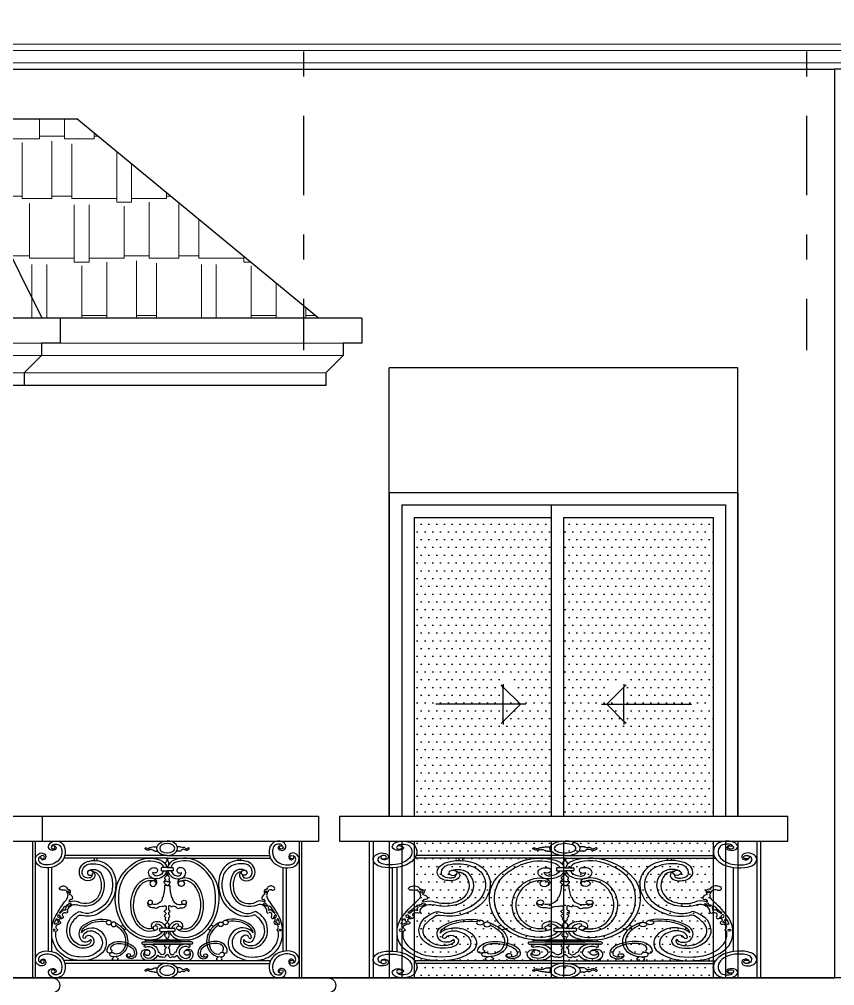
# Model space of a CAD drawing. Extents: x 185 to 567, y -69 to 170.
# Drawn here: x 501.849 to 505.123, y -15.117 to -11.236 of the extents above; entities that cross this region are included whole.
import ezdxf

# ---------------------------------------------------------------- set-up
doc = ezdxf.new("R2010")
doc.units = 0
doc.header["$LTSCALE"] = 0.25
doc.header["$MEASUREMENT"] = 0
doc.linetypes.add('B4-PLANS$0$DASHDOT', pattern=[25.4, 12.7, -6.35, 0, -6.35])
doc.layers.get('0').update_dxf_attribs({"linetype": 'CONTINUOUS'})
for name, color, linetype in [('A-AX', 1, 'B4-PLANS$0$DASHDOT'), ('A-ELV 4', 41, 'CONTINUOUS'), ('A-ELV 5', 51, 'CONTINUOUS'), ('A-ELV 6', 71, 'CONTINUOUS'), ('A-FerFroge', 156, 'CONTINUOUS'), ('A-groves', 8, 'CONTINUOUS'), ('A-WIN', 3, 'CONTINUOUS'), ('A-WIN HAT', 125, 'CONTINUOUS')]:
    doc.layers.add(name, color=color, linetype=linetype)
doc.layers.add('A-COLH', color=1, linetype='CONTINUOUS', lineweight=9)
doc.layers.add('A-KORNISH', color=8, linetype='CONTINUOUS', lineweight=9)

# ---------------------------------------------------------------- blocks, each defined once
blk = doc.blocks.new('htft')
blk.add_lwpolyline([(0, 0), (-0.04, 0, 1), (-0.04, -0.06), (-0.04, -0.07, -0.414214), (-0.01, -0.1), (0, -0.1)], format="xyb")
blk = doc.blocks.new('A$C5D9A0A75')
at = {"color": 8}
for p, q in [((-0.2424, -0.5809), (-0.251, -0.5723)), ((-0.2424, -0.5687), (-0.2424, -0.5809)), ((0.2424, -0.5687), (0.2424, -0.5809)), ((0.2424, -0.5809), (0.251, -0.5723)), ((-0.1517, -0.65), (-0.1733, -0.65)), ((0.1517, -0.65), (0.1733, -0.65)), ((-0.251, -0.7277), (-0.2424, -0.7191)), ((-0.2424, -0.7191), (-0.2424, -0.7313)), ((0.2424, -0.7191), (0.2424, -0.7313)), ((0.251, -0.7277), (0.2424, -0.7191))]:
    blk.add_line(p, q, dxfattribs=at)
for p, q in [((-0.1733, -0.65), (-0.5132, -0.65)), ((0.1733, -0.65), (0.5132, -0.65))]:
    blk.add_line(p, q)
at = {"elevation": 0}
for points in [[(-0.2424, -0.5809), (-0.1733, -0.65), (-0.2424, -0.7191), (-0.2424, -0.5809)], [(0.2424, -0.5809), (0.1733, -0.65), (0.2424, -0.7191), (0.2424, -0.5809)]]:
    blk.add_lwpolyline(points, dxfattribs=at)
blk = doc.blocks.new('winnnn')
at = {"layer": 'A-WIN HAT'}
h = blk.add_hatch(dxfattribs=at)
h.set_pattern_fill('DOTS', color=256, scale=0.5, style=0)
h.set_pattern_definition([(0, (-0.6, -1.95), (0.015625, 0.03125), [0, -0.03125])])
h.paths.add_polyline_path([(0.6, -0.1), (0, -0.1), (0, -1.3), (0.6, -1.3)])
h.paths.add_polyline_path([(0.2424, -0.7298), (0.2424, -0.8679), (0.1733, -0.7989)], flags=16)
h.paths.add_polyline_path([(-0.05, -0.1), (-0.6, -0.1), (-0.6, -1.3), (-0.05, -1.3)])
h.paths.add_polyline_path([(-0.2424, -0.7298), (-0.1733, -0.7989), (-0.2424, -0.8679)], flags=16)
h.paths.add_polyline_path([(0.6, -1.4), (0, -1.4), (0, -1.95), (0.6, -1.95)])
h.paths.add_polyline_path([(-0.05, -1.4), (-0.6, -1.4), (-0.6, -1.95), (-0.05, -1.95)])
for p, q in [((-0.7, 0), (0.7, 0)), ((-0.7, 0), (-0.7, -1.3)), ((0.7, 0), (0.7, -1.3)), ((-0.65, -0.05), (0.65, -0.05)), ((-0.65, -0.05), (-0.65, -1.3)), ((-0.05, -0.05), (-0.05, -1.3, 0)), ((0.65, -0.05), (0.65, -1.3)), ((-0.6, -0.1), (-0.05, -0.1)), ((-0.6, -0.1), (-0.6, -1.3)), ((0, -0.1), (0.6, -0.1)), ((0, -0.1), (0, -1.3, 0)), ((0.6, -0.1), (0.6, -1.3)), ((-0.7, -1.4), (-0.7, -1.95)), ((-0.65, -1.4), (-0.65, -1.95)), ((-0.6, -1.4), (-0.6, -1.95)), ((-0.05, -1.4, 0), (-0.05, -1.95, 0)), ((0, -1.4, 0), (0, -1.95, 0)), ((0.6, -1.4), (0.6, -1.95)), ((0.65, -1.4), (0.65, -1.95)), ((0.7, -1.4), (0.7, -1.95))]:
    blk.add_line(p, q)
blk.add_blockref('A$C5D9A0A75', (0, -0.2009, 0))
blk = doc.blocks.new('A$C50FD488D')
for p, q in [((0.209, -0.6483), (0.209, -0.1009)), ((0.2186, -0.0998), (0.2186, -0.6493)), ((1.1814, -0.0998), (1.1814, -0.6493)), ((1.191, -0.6483), (1.191, -0.1009)), ((0.6548, -0.123), (0.6628, -0.123)), ((0.6548, -0.1403), (0.6647, -0.1403)), ((0.7452, -0.1403), (0.7353, -0.1403)), ((0.7452, -0.123), (0.7372, -0.123)), ((0.7, -0.1694), (0.3225, -0.1694)), ((0.7, -0.1578), (0.3264, -0.1578)), ((0.4338, -0.1694), (0.4338, -0.178)), ((0.4426, -0.1694), (0.4426, -0.1784)), ((0.7, -0.1578), (1.0736, -0.1578)), ((0.7, -0.1694), (1.0775, -0.1694)), ((0.9574, -0.1694), (0.9574, -0.1784)), ((0.9662, -0.1694), (0.9662, -0.178)), ((0.2661, -0.2081), (0.2661, -0.5419)), ((0.2779, -0.2064), (0.2779, -0.5436)), ((0.6783, -0.2087), (0.6783, -0.2183)), ((0.7, -0.2072), (0.6798, -0.2072)), ((0.7, -0.2072), (0.7202, -0.2072)), ((0.7217, -0.2087), (0.7217, -0.2183)), ((1.1221, -0.2064), (1.1221, -0.5436)), ((1.1339, -0.2081), (1.1339, -0.5419)), ((0.6798, -0.2197), (0.7, -0.2197)), ((0.7202, -0.2197), (0.7, -0.2197)), ((0.7006, -0.2627), (0.6887, -0.2627)), ((0.6994, -0.2627), (0.7113, -0.2627)), ((0.5161, -0.2804), (0.5121, -0.2804)), ((0.7006, -0.2784), (0.6904, -0.2784)), ((0.695, -0.2742), (0.695, -0.2784)), ((0.6994, -0.2784), (0.7096, -0.2784)), ((0.705, -0.2742), (0.705, -0.2784)), ((0.8839, -0.2804), (0.8879, -0.2804)), ((0.5125, -0.2997), (0.5102, -0.2997)), ((0.8875, -0.2997), (0.8898, -0.2997)), ((0.6839, -0.3272), (0.6818, -0.3272)), ((0.7161, -0.3272), (0.7182, -0.3272)), ((0.6957, -0.3623), (0.6957, -0.3754)), ((0.7043, -0.3623), (0.7043, -0.3754)), ((0.6721, -0.4527), (0.6721, -0.4606)), ((0.7, -0.4498), (0.675, -0.4498)), ((0.7, -0.4498), (0.725, -0.4498)), ((0.7279, -0.4527), (0.7279, -0.4606)), ((0.675, -0.4635), (0.7, -0.4635)), ((0.725, -0.4635), (0.7, -0.4635)), ((0.6071, -0.508), (0.6071, -0.5113)), ((0.6101, -0.5051), (0.7, -0.5051)), ((0.6196, -0.4984), (0.7, -0.4984)), ((0.6196, -0.4984), (0.6196, -0.5051)), ((0.7, -0.4984), (0.6493, -0.4984)), ((0.7, -0.5051), (0.6493, -0.5051)), ((0.7, -0.4984), (0.7507, -0.4984)), ((0.7804, -0.4984), (0.7, -0.4984)), ((0.7, -0.5051), (0.7507, -0.5051)), ((0.7899, -0.5051), (0.7, -0.5051)), ((0.7804, -0.4984), (0.7804, -0.5051)), ((0.7929, -0.508), (0.7929, -0.5113)), ((0.6101, -0.5142), (0.7, -0.5142)), ((0.7, -0.5142), (0.6493, -0.5142)), ((0.6904, -0.5142), (0.6904, -0.5216)), ((0.7, -0.5142), (0.7507, -0.5142)), ((0.7899, -0.5142), (0.7, -0.5142)), ((0.7096, -0.5142), (0.7096, -0.5216)), ((0.6896, -0.5511), (0.6913, -0.5511)), ((0.6913, -0.5365), (0.6913, -0.5511)), ((0.7087, -0.5365), (0.7087, -0.5511)), ((0.7104, -0.5511), (0.7087, -0.5511)), ((0.7, -0.5806), (0.3225, -0.5806)), ((0.7, -0.5806), (1.0775, -0.5806)), ((0.7, -0.5922), (0.3264, -0.5922)), ((0.7, -0.5922), (1.0736, -0.5922)), ((0.6548, -0.6097), (0.6647, -0.6097)), ((0.6548, -0.627), (0.6628, -0.627)), ((0.7452, -0.6097), (0.7353, -0.6097)), ((0.7452, -0.627), (0.7372, -0.627))]:
    blk.add_line(p, q)
at = {"extrusion": (0, 0, -1)}
for centre, major_axis, ratio, start_param, end_param in [((0.2823, -0.1222), (0.0157, 0), 0.986193, 1.044957, 3.500797), ((0.2921, -0.1258), (-0.0261, 0), 0.986193, 0.359204, 1.773868), ((0.2921, -0.1258), (0.014, 0), 0.986193, 3.500797, 4.101526), ((0.2934, -0.1324), (0.0205, 0), 0.986193, 4.240292, 5.936586), ((0.2858, -0.128), (-0.00887, 0), 0.986193, 1.609909, 4.186549), ((0.2934, -0.1324), (-0.0326, 0), 0.986193, 1.693369, 2.794993), ((0.7, -0.1293), (-0.0381, 0), 0.770201, 4.712389, 7.853982), ((0.7, -0.1293), (-0.0273, 0.0003), 0.684091, 4.704331, 7.845923), ((0.2625, -0.1436), (-0.0534, 0), 0.986193, 2.793121, 3.920657), ((0.2625, -0.1436), (-0.0655, 0), 0.986193, 2.793121, 3.920657), ((0.6222, -0.13), (-0.0028, 0), 0.986193, -0.347364, 2.45784), ((0.6295, -0.1254), (-0.0114, 0), 0.986193, 4.153001, 5.767627), ((0.6295, -0.1254), (-0.00588, 0), 0.986193, 3.689898, 5.767627), ((0.6391, -0.1312), (-0.00547, 0), 0.986193, 0.548305, 1.353902), ((0.6406, -0.1429), (0.00954, 0), 0.986193, 4.147409, 5.443922), ((0.64, -0.1359), (0.0103, 0), 0.986193, 4.517077, 4.873859), ((0.6413, -0.1028), (0.0235, 0), 0.986193, 1.128208, 1.558447), ((0.645, -0.138), (-0.00206, 0.00206), 1, 1.523847, 1.779943), ((0.6548, -0.1317), (0.00879, 0), 0.986193, 1.570796, 2.558971), ((0.6548, -0.1317), (0.00879, 0), 0.986193, 4.310092, 4.712389), ((0.2448, -0.173), (0.0261, 0), 0.986193, 2.925853, 4.340517), ((0.2516, -0.1742), (0.0205, 0), 0.986193, 1.904728, 3.601022), ((0.2448, -0.173), (0.014, 0), 0.986193, 3.739788, 4.340517), ((0.241, -0.1635), (0.0157, 0), 0.986193, 4.340517, 6.796357), ((0.2447, -0.165), (0.00696, 0), 0.986193, 3.141593, 9.424778), ((0.247, -0.1668), (0.00887, 0), 0.986193, 0.513172, 3.089812), ((0.6371, -0.2594), (0.092, 0), 0.986193, 4.113809, 5.142554), ((0.6844, -0.1751), (-0.0145, 0), 0.986193, 2.72718, 3.810715), ((0.2516, -0.1742), (0.0326, 0), 0.986193, 1.904728, 3.006352), ((0.2625, -0.1436), (-0.0655, 0), 0.986193, 3.920657, 5.048192), ((0.2625, -0.1436), (-0.0534, 0), 0.986193, 3.920657, 5.048192), ((0.4243, -0.2245), (0.045, 0), 0.986193, 3.136144, 4.437415), ((0.4308, -0.257), (-0.0667, 0), 0.986193, 1.189802, 2.81634), ((0.4353, -0.2481), (-0.0711, 0), 0.986193, 1.239292, 2.685863), ((0.683, -0.3257), (-0.1734, 0), 0.986193, 0.307207, 0.972216), ((0.683, -0.3257), (0.1621, 0), 0.986193, 3.544055, 4.113809), ((0.6371, -0.2594), (0.0807, 0), 0.986193, 4.113809, 5.142554), ((0.6588, -0.2128), (-0.0287, 0), 0.986193, 2.000961, 2.94312), ((0.6588, -0.2128), (-0.04, 0), 0.986193, 2.000961, 2.99964), ((0.7044, -0.1907), (0.0109, 0), 0.986193, 2.526413, 3.810715), ((0.4243, -0.2245), (0.0343, 0), 0.986193, 3.117833, 4.149148), ((0.419, -0.2277), (0.0104, 0), 0.986193, 3.141593, 9.424778), ((0.4306, -0.2453), (0.0316, 0), 0.986193, 4.08399, 5.814843), ((0.4148, -0.2381), (-0.0213, 0), 0.986193, 1.766722, 4.073893), ((0.3935, -0.2713), (0.119, 0), 0.986193, -0.478494, 0.140238), ((0.6513, -0.2258), (-0.0189, 0), 0.986193, 0.23755, 1.917148), ((0.6541, -0.2182), (-0.0107, 0), 0.986193, 1.917148, 5.316293), ((0.6798, -0.2087), (0.00147, 0), 0.986193, 3.141593, 4.712389), ((0.6798, -0.2183), (0.00147, 0), 0.986193, 1.570796, 3.141593), ((0.411, -0.2282), (0.0318, 0), 0.986193, 1.02315, 3.250179), ((0.411, -0.2282), (0.0212, 0), 0.986193, 1.359839, 3.277918), ((0.4148, -0.2381), (0.0107, 0), 0.986193, -0.207114, 1.517375), ((0.4306, -0.2453), (0.021, 0), 0.986193, -1.540418, -0.468342), ((0.3646, -0.2783), (0.0949, 0), 0.986193, -0.468342, 0.502042), ((0.3646, -0.2783), (-0.1056, 0), 0.986193, 2.67325, 3.643635), ((0.3738, -0.2759), (-0.1269, 0), 0.986193, 2.81634, 3.559374), ((0.6575, -0.2273), (0.0253, 0), 0.986193, 1.662425, 3.379143), ((0.6618, -0.2272), (0.0138, 0), 0.986193, 1.325993, 3.162944), ((0.6588, -0.2128), (0.04, 0), 0.986193, 0.177072, 1.662425), ((0.6588, -0.2128), (-0.0287, 0), 0.986193, 3.389621, 4.490786), ((0.6833, -0.2323), (0.0155, 0), 0.986193, -0.501731, 0.918989), ((0.6372, -0.3587), (0, 0.1102), 0.634622, -1.455899, 0.198074), ((0.6441, -0.2665), (-0.0174, 0), 0.986193, 1.67343, 3.999532), ((0.7013, -0.2633), (-0.0127, 0), 0.986193, -1.050198, 0.054521), ((0.6956, -0.2483), (0.00484, 0), 0.986193, 2.222604, 4.060581), ((0.6951, -0.2595), (0.00403, 0), 0.986193, 2.222604, 4.060581), ((0.691, -0.2542), (0.00273, 0), 0.986193, -0.918989, 0.918989), ((0.3143, -0.2907), (-0.0071, 0), 0.986193, 4.239124, 6.908824), ((0.3209, -0.2953), (0.0152, 0), 0.986193, 3.767232, 5.474069), ((0.2998, -0.3171), (0.0457, 0), 0.986193, -0.809116, -0.712984), ((0.3315, -0.2897), (-0.00351, 0), 0.986193, 2.51217, 3.665061), ((0.3821, -0.2825), (0.1293, 0), 0.986193, 0.040903, 1.04538), ((0.6364, -0.3304), (0, 0.168), 0.749863, 2.987054, 5.054443), ((0.5118, -0.2802), (0.1786, 0), 0.986193, -0.010351, 0.269948), ((0.3224, -0.3063), (-0.0107, 0), 0.986193, 1.097531, 2.553849), ((0.3036, -0.3187), (0.0334, 0), 0.986193, -0.587743, 0.619356), ((0.3358, -0.2921), (0.00146, 0), 0.986193, 1.387681, 3.665061), ((0.3376, -0.3017), (-0.00841, 0), 0.986193, 1.387681, 2.785357), ((0.3445, -0.3136), (0.00147, 0), 0.986193, 1.906583, 3.426498), ((0.3456, -0.3139), (-0.00182, 0.00182), 1, 5.778964, 6.141834), ((0.332, -0.3037), (-0.0144, 0), 0.986193, 2.785357, 3.792328), ((0.3386, -0.3303), (0.0165, 0), 0.986193, -1.23501, -0.133651), ((0.6936, -0.5929), (-0.4456, 0), 0.986193, 0.456975, 0.619356), ((0.3437, -0.3407), (0.00156, 0), 0.986193, 2.393715, 4.557851), ((0.3431, -0.3375), (0.00181, 0), 0.986193, -0.253663, 1.416259), ((0.3466, -0.3366), (-0.00175, 0), 0.986193, -0.253663, 2.002078), ((0.36, -0.3641), (0.0243, 0), 0.986193, 4.095125, 5.362212), ((0.3487, -0.3289), (-0.00629, 0), 0.986193, 3.007942, 4.929364), ((0.3985, -0.2966), (0.0669, 0), 0.986193, 0.502042, 2.015089), ((0.4005, -0.2989), (0.0534, 0), 0.986193, 0.481174, 2.075535), ((0.3828, -0.2799), (-0.117, 0), 0.986193, 3.559374, 4.361123), ((0.6382, -0.3467), (0.00867, 0), 0.986193, 3.141593, 9.424778), ((0.6534, -0.327), (0.0285, 0), 0.986193, 0.005829, 1.918893), ((0.3269, -0.3661), (-0.00411, 0), 0.986193, 0.444529, 3.917405), ((0.3359, -0.3583), (0.00328, 0), 0.986193, 1.056125, 3.391753), ((0.3327, -0.3493), (-0.0083, 0), 0.986193, 3.078791, 4.711877), ((0.3629, -0.3816), (-0.0264, 0), 0.986193, -0.122631, 0.984654), ((0.341, -0.3672), (-0.00708, 0), 0.986193, 1.056125, 1.960136), ((0.3461, -0.3481), (0.00514, 0), 0.986193, 1.224743, 3.000432), ((0.3389, -0.3451), (-0.00499, 0), 0.986193, 2.393715, 2.865382), ((0.3451, -0.3434), (-0.00147, 0), 0.986193, 4.095125, 6.006974), ((0.3617, -0.373), (-0.0219, 0), 0.986193, 0.60362, 0.944428), ((0.3483, -0.3542), (-0.00144, 0), 0.986193, 1.218517, 4.325141), ((0.3617, -0.373), (0.0189, 0), 0.986193, 3.923198, 5.156681), ((0.6372, -0.3581), (0, 0.1052), 0.664345, 2.792693, 4.826957), ((0.6481, -0.3501), (-0.0189, 0), 0.986193, 4.424307, 6.467477), ((0.6777, -0.3759), (0.014, 0), 0.986193, 3.787884, 5.054616), ((0.6841, -0.3565), (-0.0067, 0), 0.986193, 3.987504, 4.964118), ((0.6917, -0.365), (-0.00484, 0), 0.986193, 0.845912, 2.529622), ((0.3085, -0.3882), (-0.00191, 0), 0.986193, 3.7565, 6.59316), ((0.2462, -0.3282), (0.0854, 0), 0.986193, 0.444529, 0.783696), ((0.3271, -0.4011), (0.0209, 0), 0.986193, 3.756501, 4.081862), ((0.3066, -0.3735), (0.0138, 0), 0.986193, 0.400155, 0.940269), ((0.3256, -0.3946), (0.00706, 0), 0.986193, 3.578144, 5.326019), ((0.3231, -0.3804), (-0.00404, 0), 0.986193, 0.400155, 2.512824), ((0.3279, -0.3769), (0.00194, 0), 0.986193, -0.597423, 2.512824), ((0.3343, -0.3726), (-0.00575, 0), 0.986193, -0.597423, 0.701205), ((0.3323, -0.3853), (0.00445, 0), 0.986193, -0.122631, 2.184426), ((0.4137, -0.4531), (-0.0791, 0), 0.986193, 0.094175, 1.069333), ((0.3793, -0.3901), (0.00656, 0), 0.986193, 4.127294, 5.247131), ((0.4068, -0.3443), (0.0474, 0), 0.986193, 1.219531, 2.105538), ((0.6599, -0.3629), (-0.00819, 0), 0.986193, 3.762001, 5.60071), ((0.6934, -0.3825), (0.00433, 0), 0.986193, 1.875147, 4.408038), ((0.6904, -0.3729), (-0.00589, 0), 0.986193, 3.583441, 4.408038), ((0.6906, -0.3915), (0.00524, 0), 0.986193, -1.266445, 1.266445), ((0.4242, -0.4623), (0.1454, 0), 0.986193, 3.070847, 3.598568), ((0.3086, -0.4016), (-0.00766, 0), 0.986193, -0.544841, 0.757911), ((0.3074, -0.4023), (-0.00629, 0), 0.986193, 3.685922, 5.738345), ((0.3031, -0.4013), (-0.00496, 0), 0.986193, 1.545099, 3.312198), ((0.3122, -0.4176), (0.00705, 0), 0.986193, 2.192956, 4.9735), ((0.3112, -0.4027), (0.00326, 0), 0.986193, 1.079241, 3.312198), ((0.3154, -0.4058), (-0.00536, 0), 0.986193, 2.583833, 4.9735), ((0.3302, -0.3967), (-0.0121, 0), 0.986193, -0.557759, 0.436551), ((0.4591, -0.4875), (0.1219, 0), 0.986193, 3.626248, 3.961743), ((0.3829, -0.4142), (-0.0164, 0), 0.986193, 1.131987, 1.889406), ((0.4107, -0.3311), (-0.0723, 0), 0.986193, 4.186973, 5.030999), ((0.46, -0.5116), (-0.0986, 0), 0.986193, 0.847252, 1.876614), ((0.6963, -0.4005), (-0.00587, 0), 0.986193, -0.780965, 0.780965), ((0.6868, -0.4098), (0.00756, 0), 0.986193, -0.780965, -0.059676), ((0.706, -0.4126), (0.0121, 0), 0.986193, 2.301082, 3.417667), ((0.4249, -0.4637), (-0.1398, 0), 0.986193, 0.223137, 0.363351), ((0.2922, -0.4288), (-0.00571, 0), 0.986193, 3.508652, 5.408534), ((0.3069, -0.4463), (0.0127, 0), 0.986193, 2.444401, 4.409658), ((0.2968, -0.4152), (-0.00258, 0), 0.986193, 0.190764, 3.677531), ((0.3022, -0.4326), (-0.00495, 0), 0.986193, 0.367059, 1.782679), ((0.3022, -0.4183), (-0.00375, 0), 0.986193, -1.206139, 0.535939), ((0.2993, -0.4259), (-0.00441, 0), 0.986193, 1.935454, 3.61259), ((0.3044, -0.4283), (-0.00631, 0), 0.986193, 2.192956, 4.91313), ((0.4093, -0.4607), (0.0653, 0), 0.986193, 2.176291, 3.613177), ((0.46, -0.5116), (-0.091, 0), 0.986193, 0.847252, 1.775558), ((0.4869, -0.4275), (0.00925, 0), 0.986193, 3.141593, 9.424778), ((0.5044, -0.435), (0.00925, 0), 0.986193, 3.141593, 9.424778), ((0.46, -0.5116), (0.0986, 0), 0.986193, -1.051426, -0.604473), ((0.6613, -0.4415), (-0.0187, 0), 0.986193, -0.611101, 1.440214), ((0.6625, -0.4377), (0.00464, 0), 0.986193, 1.87872, 4.710272), ((0.6629, -0.4536), (0.031, 0), 0.986193, 4.581806, 6.159658), ((0.6628, -0.4536), (0.0208, 0), 0.986193, 4.699759, 6.096997), ((0.7035, -0.4388), (-0.0108, 0), 0.986193, -0.769176, 0.965496), ((0.6942, -0.4256), (0.0055, 0), 0.986193, -0.84051, 0.965496), ((0.2876, -0.4578), (0.0038, 0), 0.986193, 3.141593, 9.424778), ((0.2959, -0.4577), (0.00362, 0), 0.986193, -1.200664, 1.691177), ((0.4093, -0.4607), (0.0759, 0), 0.986193, 2.176291, 3.342001), ((0.4259, -0.4735), (-0.0471, 0), 0.986193, -0.551208, 0.847252), ((0.4259, -0.4735), (0.0395, 0), 0.986193, 3.247905, 3.988844), ((0.4246, -0.4926), (-0.0447, 0), 0.986193, 0.555033, 2.128552), ((0.4208, -0.4878), (-0.0279, 0), 0.986193, 0.006108, 1.81447), ((0.4116, -0.5096), (0.0662, 0), 0.986193, -0.984044, 0.45567), ((0.46, -0.5116), (0.091, 0), 0.986193, -0.95037, -0.604473), ((0.5419, -0.4474), (-0.00969, 0), 0.986193, 0.203134, 1.344916), ((0.4724, -0.5031), (-0.0759, 0), 0.986193, 2.537119, 3.56788), ((0.4724, -0.5031), (0.0836, 0), 0.986193, -0.604473, 0.213243), ((0.5419, -0.4474), (0.00969, 0), 0.986193, 0.579329, 1.596479), ((0.675, -0.4527), (0.00294, 0), 0.986193, 3.141593, 4.712389), ((0.675, -0.4606), (-0.00294, 0), 0.986193, 4.712389, 6.283185), ((0.6938, -0.4481), (0.00262, 0), 0.986193, -0.769176, 0.769176), ((0.3853, -0.4756), (0.1062, 0), 0.986193, 2.22596, 3.172079), ((0.3854, -0.4756), (0.0917, 0), 0.986193, 2.216856, 3.176603), ((0.3217, -0.4709), (0.028, 0), 0.986193, 3.087824, 3.501086), ((0.4143, -0.4918), (0.0135, 0), 0.986193, 3.494217, 5.041103), ((0.4067, -0.5019), (-0.026, 0), 0.986193, 2.049556, 4.160152), ((0.4116, -0.5096), (-0.0517, 0), 0.986193, 1.883649, 3.597263), ((0.6447, -0.4482), (0.0501, 0), 0.986193, 0.31332, 1.348449), ((0.6504, -0.4512), (0.0333, 0), 0.986193, 0.38402, 1.030313), ((0.6997, -0.4788), (-0.00775, 0), 0.986193, -0.81588, 0.81588), ((0.689, -0.4676), (0.0079, 0), 0.986193, -0.546224, 0.81588), ((0.6877, -0.4914), (0.00973, 0), 0.986193, -0.81588, 0.81588), ((0.4021, -0.4879), (-0.0193, 0), 0.986193, 3.502327, 5.731977), ((0.3972, -0.4873), (0.00434, 0), 0.986193, -0.037495, 3.068222), ((0.4067, -0.5019), (0.0153, 0), 0.986193, -0.500246, 1.018559), ((0.5195, -0.5424), (-0.0388, 0), 0.986193, -0.010266, 1.508225), ((0.5243, -0.5808), (-0.0781, 0), 0.986193, 1.477321, 2.262749), ((0.6101, -0.508), (0.00294, 0), 0.986193, 3.141593, 4.712389), ((0.3943, -0.4821), (0.0496, 0), 0.986193, 1.018559, 2.176291), ((0.3943, -0.4821), (0.0389, 0), 0.986193, 1.018559, 2.176291), ((0.3915, -0.4865), (-0.081, 0), 0.986193, 3.748469, 4.870759), ((0.5144, -0.5326), (-0.02, 0), 0.986193, -0.153938, 1.183318), ((0.5198, -0.5432), (-0.0319, 0), 0.986193, 1.15152, 1.500262), ((0.5243, -0.5808), (-0.0704, 0), 0.986193, 1.477321, 2.262749), ((0.4992, -0.5119), (-0.0556, 0), 0.986193, 3.300043, 4.143488), ((0.5501, -0.55), (0.0298, 0), 0.986193, -0.875887, -0.023874), ((0.5501, -0.55), (-0.0375, 0), 0.986193, 2.265705, 3.10214), ((0.6101, -0.5113), (-0.00294, 0), 0.986193, 4.712389, 6.283185), ((0.6209, -0.5218), (-0.00525, 0), 0.986193, 4.527174, 6.98995), ((0.6335, -0.5468), (0.0332, 0), 0.986193, 4.187766, 6.285251), ((0.6335, -0.5468), (-0.0233, 0), 0.986193, 1.046173, 3.586786), ((0.695, -0.5214), (0.00463, 0), 0.986193, 1.620238, 3.108149), ((0.6976, -0.5357), (-0.00637, 0), 0.986193, -0.119702, 1.112412), ((0.6938, -0.528), (-0.00233, 0), 0.986193, 2.029181, 4.254004), ((0.2516, -0.5758), (-0.0326, 0), 0.986193, 0.13524, 1.236864), ((0.2516, -0.5758), (0.0205, 0), 0.986193, 2.682163, 4.378457), ((0.2625, -0.6064), (0.0655, 0), 0.986193, 4.376586, 5.504121), ((0.2625, -0.6064), (0.0534, 0), 0.986193, 4.376586, 5.504121), ((0.3775, -0.4944), (-0.072, 0), 0.986193, 4.695569, 5.430246), ((0.3915, -0.4868), (0.0953, 0), 0.986193, 0.581027, 1.717764), ((0.4892, -0.5422), (-0.00856, 0), 0.986193, 2.258777, 6.210372), ((0.4995, -0.5557), (-0.00856, 0), 0.986193, -1.220497, 2.8792), ((0.5138, -0.5305), (-0.0241, 0), 0.986193, 4.01445, 4.96415), ((0.4992, -0.5119), (-0.0479, 0), 0.986193, 3.629804, 4.033873), ((0.5604, -0.5612), (0.00859, 0), 0.986193, 2.449744, 4.261139), ((0.56, -0.5594), (0.00684, 0), 0.986193, 3.141593, 9.424778), ((0.566, -0.5518), (-0.0143, 0), 0.986193, 2.957403, 4.232351), ((0.566, -0.5518), (0.0219, 0), 0.986193, -0.154706, 1.090758), ((0.6303, -0.5559), (0.0253, 0), 0.986193, 1.521268, 3.60072), ((0.6223, -0.5518), (-0.0163, 0), 0.986193, 0.44789, 2.354725), ((0.6309, -0.5559), (0.0159, 0), 0.986193, 1.544729, 3.589483), ((0.6306, -0.5454), (-0.0265, 0), 0.986193, 3.586786, 4.686322), ((0.6682, -0.5516), (-0.00509, 0), 0.986193, 1.277223, 2.908786), ((0.6815, -0.5485), (0.00856, 0), 0.986193, 0.31267, 2.908786), ((0.6971, -0.5559), (-0.00221, 0), 0.986193, 3.148587, 4.562542), ((0.7005, -0.5558), (0.000869, 0.000869), 1, 3.843332, 5.068991), ((0.2448, -0.577), (-0.0261, 0), 0.986193, -1.198924, 0.21574), ((0.241, -0.5865), (-0.0157, 0), 0.986193, 2.628421, 5.084261), ((0.2447, -0.585), (0.00696, 0), 0.986193, 3.141593, 9.424778), ((0.247, -0.5832), (-0.00887, 0), 0.986193, 0.05178, 2.628421), ((0.2625, -0.6064), (0.0534, 0), 0.986193, -0.779064, 0.348471), ((0.2625, -0.6064), (-0.0655, 0), 0.986193, 2.362528, 3.490064), ((0.3775, -0.4944), (-0.0865, 0), 0.986193, 4.712389, 5.430246), ((0.5067, -0.5257), (0.0397, 0), 0.986193, 0.971295, 1.828835), ((0.5049, -0.5732), (0.00492, 0), 0.986193, 2.129858, 4.153328), ((0.4978, -0.5619), (0.0086, 0), 0.986193, 0.273969, 1.011735), ((0.5001, -0.5809), (-0.00425, 0), 0.986193, 2.129858, 3.088852), ((0.5225, -0.5619), (-0.0086, 0), 0.986193, -1.011735, -0.273969), ((0.5201, -0.5809), (-0.00425, 0), 0.986193, 0.05274, 1.011735), ((0.5153, -0.5732), (-0.00492, 0), 0.986193, 2.129858, 4.153328), ((0.5677, -0.5552), (-0.0181, 0), 0.986193, 4.232351, 5.591336), ((0.5677, -0.5552), (0.0104, 0), 0.986193, 1.090758, 1.92466), ((0.6319, -0.5465), (0.0348, 0), 0.986193, 0.432203, 1.57951), ((0.6335, -0.5468), (0.0233, 0.0233), 1, 1.165751, 1.225211), ((0.6629, -0.5649), (0.00605, 0), 0.986193, -1.339211, -0.50515), ((0.675, -0.5583), (0.00781, 0), 0.986193, 1.353928, 2.636442), ((0.6789, -0.5753), (0.00989, 0), 0.986193, 4.495521, 5.311814), ((0.6873, -0.5607), (-0.00726, 0), 0.986193, 3.205723, 5.116798), ((0.6979, -0.5614), (0.00336, 0), 0.986193, 3.205723, 4.562542), ((0.2448, -0.577), (-0.014, 0), 0.986193, -1.198924, -0.598195), ((0.7, -0.6207), (-0.0381, 0), 0.770201, 7.853982, 10.995574), ((0.7, -0.6207), (-0.0273, 0.0003), 0.684091, 1.562738, 4.704331), ((0.2823, -0.6278), (-0.0157, 0), 0.986193, -0.359204, 2.096636), ((0.284, -0.6242), (0.00696, 0), 0.986193, 3.141593, 9.424778), ((0.2921, -0.6242), (-0.014, 0), 0.986193, -0.959933, -0.359204), ((0.2934, -0.6176), (-0.0205, 0), 0.986193, 3.488192, 5.184486), ((0.2858, -0.622), (0.00887, 0), 0.986193, -1.044957, 1.531684), ((0.2934, -0.6176), (0.0326, 0), 0.986193, 0.3466, 1.448224), ((0.6222, -0.62), (0.0028, 0), 0.986193, 0.683753, 3.488957), ((0.6295, -0.6246), (0.0114, 0), 0.986193, 3.657151, 5.271777), ((0.6295, -0.6246), (0.00588, 0), 0.986193, 3.657151, 5.73488), ((0.6391, -0.6188), (0.00547, 0), 0.986193, 1.78769, 2.593288), ((0.6406, -0.6071), (0.00954, 0), 0.986193, 0.839263, 2.135776), ((0.64, -0.6141), (0.0103, 0), 0.986193, 1.409326, 1.766108), ((0.6413, -0.6472), (0.0235, 0), 0.986193, -1.558447, -1.128208), ((0.645, -0.612), (0.00206, 0.00206), 1, 1.36165, 1.617745), ((0.6548, -0.6183), (-0.00879, 0), 0.986193, 0.582622, 1.570796), ((0.6548, -0.6183), (0.00879, 0), 0.986193, 1.570796, 1.973093), ((0.2921, -0.6242), (0.0261, 0), 0.986193, 1.367724, 2.782388)]:
    blk.add_ellipse(centre, major_axis=major_axis, ratio=ratio, start_param=start_param, end_param=end_param, dxfattribs=at)
for centre, major_axis in [((0.284, -0.1258), (-0.00696, 0)), ((0.648, -0.2711), (-0.0114, 0)), ((0.3399, -0.3042), (-0.00331, 0)), ((0.6569, -0.4495), (-0.00865, 0)), ((0.6274, -0.5486), (-0.0105, 0))]:
    blk.add_ellipse(centre, major_axis=major_axis, ratio=0.986193, dxfattribs=at)
for centre, major_axis, ratio, start_param, end_param in [((0.7, -0.1293), (0.0381, 0), 0.770201, 4.712389, 7.853982), ((0.7, -0.1293), (0.0273, 0.0003), 0.684091, 4.704331, 7.845923), ((1.1066, -0.1324), (0.0326, 0), 0.986193, 1.693369, 2.794993), ((1.1066, -0.1324), (-0.0205, 0), 0.986193, 4.240292, 5.936586), ((1.1079, -0.1258), (0.0261, 0), 0.986193, 0.359204, 1.773868), ((1.1142, -0.128), (0.00887, 0), 0.986193, 1.609909, 4.186549), ((1.1177, -0.1222), (-0.0157, 0), 0.986193, 1.044957, 3.500797), ((1.1079, -0.1258), (-0.014, 0), 0.986193, 3.500797, 4.101526), ((0.7452, -0.1317), (-0.00879, 0), 0.986193, 4.310092, 4.712389), ((0.7452, -0.1317), (-0.00879, 0), 0.986193, 1.570796, 2.558971), ((0.7587, -0.1028), (-0.0235, 0), 0.986193, 1.128208, 1.558447), ((0.755, -0.138), (0.00206, 0.00206), 1, 1.523847, 1.779943), ((0.7594, -0.1429), (-0.00954, 0), 0.986193, 4.147409, 5.443922), ((0.76, -0.1359), (-0.0103, 0), 0.986193, 4.517077, 4.873859), ((0.7609, -0.1312), (0.00547, 0), 0.986193, 0.548305, 1.353902), ((0.7705, -0.1254), (0.0114, 0), 0.986193, 4.153001, 5.767627), ((0.7705, -0.1254), (0.00588, 0), 0.986193, 3.689898, 5.767627), ((0.7778, -0.13), (0.0028, 0), 0.986193, -0.347364, 2.45784), ((1.1375, -0.1436), (0.0655, 0), 0.986193, 2.793121, 3.920657), ((1.1375, -0.1436), (0.0534, 0), 0.986193, 2.793121, 3.920657), ((0.7156, -0.1751), (0.0145, 0), 0.986193, 2.72718, 3.810715), ((0.7629, -0.2594), (-0.092, 0), 0.986193, 4.113809, 5.142554), ((1.159, -0.1635), (-0.0157, 0), 0.986193, 4.340517, 6.796357), ((1.153, -0.1668), (-0.00887, 0), 0.986193, 0.513172, 3.089812), ((1.1553, -0.165), (-0.00696, 0), 0.986193, 3.141593, 9.424778), ((1.1484, -0.1742), (-0.0205, 0), 0.986193, 1.904728, 3.601022), ((1.1552, -0.173), (-0.014, 0), 0.986193, 3.739788, 4.340517), ((1.1552, -0.173), (-0.0261, 0), 0.986193, 2.925853, 4.340517), ((0.7412, -0.2128), (0.04, 0), 0.986193, 2.000961, 2.99964), ((0.6956, -0.1907), (-0.0109, 0), 0.986193, 2.526413, 3.810715), ((0.7412, -0.2128), (0.0287, 0), 0.986193, 2.000961, 2.94312), ((0.7629, -0.2594), (-0.0807, 0), 0.986193, 4.113809, 5.142554), ((0.717, -0.3257), (-0.1621, 0), 0.986193, 3.544055, 4.113809), ((0.717, -0.3257), (0.1734, 0), 0.986193, 0.307207, 0.972216), ((0.9647, -0.2481), (0.0711, 0), 0.986193, 1.239292, 2.685863), ((0.9692, -0.257), (0.0667, 0), 0.986193, 1.189802, 2.81634), ((0.9757, -0.2245), (-0.045, 0), 0.986193, 3.136144, 4.437415), ((1.1375, -0.1436), (0.0655, 0), 0.986193, 3.920657, 5.048192), ((1.1375, -0.1436), (0.0534, 0), 0.986193, 3.920657, 5.048192), ((1.1484, -0.1742), (-0.0326, 0), 0.986193, 1.904728, 3.006352), ((0.7202, -0.2087), (-0.00147, 0), 0.986193, 3.141593, 4.712389), ((0.7202, -0.2183), (-0.00147, 0), 0.986193, 1.570796, 3.141593), ((0.7459, -0.2182), (0.0107, 0), 0.986193, 1.917148, 5.316293), ((0.7487, -0.2258), (0.0189, 0), 0.986193, 0.23755, 1.917148), ((1.0065, -0.2713), (-0.119, 0), 0.986193, -0.478494, 0.140238), ((0.9694, -0.2453), (-0.0316, 0), 0.986193, 4.08399, 5.814843), ((0.9852, -0.2381), (0.0213, 0), 0.986193, 1.766722, 4.073893), ((0.981, -0.2277), (-0.0104, 0), 0.986193, 3.141593, 9.424778), ((0.9757, -0.2245), (-0.0343, 0), 0.986193, 3.117833, 4.149148), ((0.7167, -0.2323), (-0.0155, 0), 0.986193, -0.501731, 0.918989), ((0.7412, -0.2128), (-0.04, 0), 0.986193, 0.177072, 1.662425), ((0.7412, -0.2128), (0.0287, 0), 0.986193, 3.389621, 4.490786), ((0.7382, -0.2272), (-0.0138, 0), 0.986193, 1.325993, 3.162944), ((0.7425, -0.2273), (-0.0253, 0), 0.986193, 1.662425, 3.379143), ((1.0262, -0.2759), (0.1269, 0), 0.986193, 2.81634, 3.559374), ((1.0354, -0.2783), (0.1056, 0), 0.986193, 2.67325, 3.643635), ((1.0354, -0.2783), (-0.0949, 0), 0.986193, -0.468342, 0.502042), ((0.9694, -0.2453), (-0.021, 0), 0.986193, -1.540418, -0.468342), ((0.989, -0.2282), (-0.0318, 0), 0.986193, 1.02315, 3.250179), ((0.9852, -0.2381), (-0.0107, 0), 0.986193, -0.207114, 1.517375), ((0.989, -0.2282), (-0.0212, 0), 0.986193, 1.359839, 3.277918), ((0.6987, -0.2633), (0.0127, 0), 0.986193, -1.050198, 0.054521), ((0.709, -0.2542), (-0.00273, 0), 0.986193, -0.918989, 0.918989), ((0.7044, -0.2483), (-0.00484, 0), 0.986193, 2.222604, 4.060581), ((0.7049, -0.2595), (-0.00403, 0), 0.986193, 2.222604, 4.060581), ((0.7559, -0.2665), (0.0174, 0), 0.986193, 1.67343, 3.999532), ((0.7628, -0.3587), (0, 0.1102), 0.634622, -1.455899, 0.198074), ((0.8882, -0.2802), (-0.1786, 0), 0.986193, -0.010351, 0.269948), ((0.7636, -0.3304), (0, 0.168), 0.749863, 2.987054, 5.054443), ((1.0179, -0.2825), (-0.1293, 0), 0.986193, 0.040903, 1.04538), ((1.0685, -0.2897), (0.00351, 0), 0.986193, 2.51217, 3.665061), ((1.1002, -0.3171), (-0.0457, 0), 0.986193, -0.809116, -0.712984), ((1.0791, -0.2953), (-0.0152, 0), 0.986193, 3.767232, 5.474069), ((1.0857, -0.2907), (0.0071, 0), 0.986193, 4.239124, 6.908824), ((1.0614, -0.3303), (-0.0165, 0), 0.986193, -1.23501, -0.133651), ((1.068, -0.3037), (0.0144, 0), 0.986193, 2.785357, 3.792328), ((1.0624, -0.3017), (0.00841, 0), 0.986193, 1.387681, 2.785357), ((1.0555, -0.3136), (-0.00147, 0), 0.986193, 1.906583, 3.426498), ((1.0544, -0.3139), (0.00182, 0.00182), 1, 5.778964, 6.141834), ((1.0964, -0.3187), (-0.0334, 0), 0.986193, -0.587743, 0.619356), ((1.0642, -0.2921), (-0.00146, 0), 0.986193, 1.387681, 3.665061), ((1.0776, -0.3063), (0.0107, 0), 0.986193, 1.097531, 2.553849), ((0.7466, -0.327), (-0.0285, 0), 0.986193, 0.005829, 1.918893), ((0.7618, -0.3467), (-0.00867, 0), 0.986193, 3.141593, 9.424778), ((1.0172, -0.2799), (0.117, 0), 0.986193, 3.559374, 4.361123), ((1.0015, -0.2966), (-0.0669, 0), 0.986193, 0.502042, 2.015089), ((0.9995, -0.2989), (-0.0534, 0), 0.986193, 0.481174, 2.075535), ((1.04, -0.3641), (-0.0243, 0), 0.986193, 4.095125, 5.362212), ((1.0513, -0.3289), (0.00629, 0), 0.986193, 3.007942, 4.929364), ((1.0534, -0.3366), (0.00175, 0), 0.986193, -0.253663, 2.002078), ((1.0569, -0.3375), (-0.00181, 0), 0.986193, -0.253663, 1.416259), ((1.0563, -0.3407), (-0.00156, 0), 0.986193, 2.393715, 4.557851), ((0.7064, -0.5929), (0.4456, 0), 0.986193, 0.456975, 0.619356), ((0.7083, -0.365), (0.00484, 0), 0.986193, 0.845912, 2.529622), ((0.7159, -0.3565), (0.0067, 0), 0.986193, 3.987504, 4.964118), ((0.7223, -0.3759), (-0.014, 0), 0.986193, 3.787884, 5.054616), ((0.7628, -0.3581), (0, 0.1052), 0.664345, 2.792693, 4.826957), ((0.7519, -0.3501), (0.0189, 0), 0.986193, 4.424307, 6.467477), ((1.0383, -0.373), (-0.0189, 0), 0.986193, 3.923198, 5.156681), ((1.0517, -0.3542), (0.00144, 0), 0.986193, 1.218517, 4.325141), ((1.0383, -0.373), (0.0219, 0), 0.986193, 0.60362, 0.944428), ((1.0371, -0.3816), (0.0264, 0), 0.986193, -0.122631, 0.984654), ((1.0539, -0.3481), (-0.00514, 0), 0.986193, 1.224743, 3.000432), ((1.0549, -0.3434), (0.00147, 0), 0.986193, 4.095125, 6.006974), ((1.0611, -0.3451), (0.00499, 0), 0.986193, 2.393715, 2.865382), ((1.059, -0.3672), (0.00708, 0), 0.986193, 1.056125, 1.960136), ((1.0673, -0.3493), (0.0083, 0), 0.986193, 3.078791, 4.711877), ((1.0641, -0.3583), (-0.00328, 0), 0.986193, 1.056125, 3.391753), ((1.0731, -0.3661), (0.00411, 0), 0.986193, 0.444529, 3.917405), ((0.7094, -0.3915), (-0.00524, 0), 0.986193, -1.266445, 1.266445), ((0.7096, -0.3729), (0.00589, 0), 0.986193, 3.583441, 4.408038), ((0.7066, -0.3825), (-0.00433, 0), 0.986193, 1.875147, 4.408038), ((0.7401, -0.3629), (0.00819, 0), 0.986193, 3.762001, 5.60071), ((0.9932, -0.3443), (-0.0474, 0), 0.986193, 1.219531, 2.105538), ((1.0207, -0.3901), (-0.00656, 0), 0.986193, 4.127294, 5.247131), ((0.9863, -0.4531), (0.0791, 0), 0.986193, 0.094175, 1.069333), ((1.0677, -0.3853), (-0.00445, 0), 0.986193, -0.122631, 2.184426), ((1.0721, -0.3769), (-0.00194, 0), 0.986193, -0.597423, 2.512824), ((1.0657, -0.3726), (0.00575, 0), 0.986193, -0.597423, 0.701205), ((1.0744, -0.3946), (-0.00706, 0), 0.986193, 3.578144, 5.326019), ((1.0769, -0.3804), (0.00404, 0), 0.986193, 0.400155, 2.512824), ((1.1538, -0.3282), (-0.0854, 0), 0.986193, 0.444529, 0.783696), ((1.0934, -0.3735), (-0.0138, 0), 0.986193, 0.400155, 0.940269), ((1.0729, -0.4011), (-0.0209, 0), 0.986193, 3.756501, 4.081862), ((1.0915, -0.3882), (0.00191, 0), 0.986193, 3.7565, 6.59316), ((0.694, -0.4126), (-0.0121, 0), 0.986193, 2.301082, 3.417667), ((0.7132, -0.4098), (-0.00756, 0), 0.986193, -0.780965, -0.059676), ((0.7037, -0.4005), (0.00587, 0), 0.986193, -0.780965, 0.780965), ((0.94, -0.5116), (0.0986, 0), 0.986193, 0.847252, 1.876614), ((0.9893, -0.3311), (0.0723, 0), 0.986193, 4.186973, 5.030999), ((1.0171, -0.4142), (0.0164, 0), 0.986193, 1.131987, 1.889406), ((0.9409, -0.4875), (-0.1219, 0), 0.986193, 3.626248, 3.961743), ((1.0846, -0.4058), (0.00536, 0), 0.986193, 2.583833, 4.9735), ((1.0698, -0.3967), (0.0121, 0), 0.986193, -0.557759, 0.436551), ((1.0878, -0.4176), (-0.00705, 0), 0.986193, 2.192956, 4.9735), ((1.0888, -0.4027), (-0.00326, 0), 0.986193, 1.079241, 3.312198), ((1.0926, -0.4023), (0.00629, 0), 0.986193, 3.685922, 5.738345), ((1.0969, -0.4013), (0.00496, 0), 0.986193, 1.545099, 3.312198), ((1.0914, -0.4016), (0.00766, 0), 0.986193, -0.544841, 0.757911), ((0.9758, -0.4623), (-0.1454, 0), 0.986193, 3.070847, 3.598568), ((0.7058, -0.4256), (-0.0055, 0), 0.986193, -0.84051, 0.965496), ((0.6965, -0.4388), (0.0108, 0), 0.986193, -0.769176, 0.965496), ((0.7371, -0.4536), (-0.031, 0), 0.986193, 4.581806, 6.159658), ((0.7372, -0.4536), (-0.0208, 0), 0.986193, 4.699759, 6.096997), ((0.7375, -0.4377), (-0.00464, 0), 0.986193, 1.87872, 4.710272), ((0.7387, -0.4415), (0.0187, 0), 0.986193, -0.611101, 1.440214), ((0.94, -0.5116), (-0.0986, 0), 0.986193, -1.051426, -0.604473), ((0.8956, -0.435), (-0.00925, 0), 0.986193, 3.141593, 9.424778), ((0.9131, -0.4275), (-0.00925, 0), 0.986193, 3.141593, 9.424778), ((0.94, -0.5116), (0.091, 0), 0.986193, 0.847252, 1.775558), ((0.9907, -0.4607), (-0.0653, 0), 0.986193, 2.176291, 3.613177), ((1.0956, -0.4283), (0.00631, 0), 0.986193, 2.192956, 4.91313), ((1.1007, -0.4259), (0.00441, 0), 0.986193, 1.935454, 3.61259), ((1.0978, -0.4326), (0.00495, 0), 0.986193, 0.367059, 1.782679), ((1.0931, -0.4463), (-0.0127, 0), 0.986193, 2.444401, 4.409658), ((1.0978, -0.4183), (0.00375, 0), 0.986193, -1.206139, 0.535939), ((1.1032, -0.4152), (0.00258, 0), 0.986193, 0.190764, 3.677531), ((1.1078, -0.4288), (0.00571, 0), 0.986193, 3.508652, 5.408534), ((0.9751, -0.4637), (0.1398, 0), 0.986193, 0.223137, 0.363351), ((0.7062, -0.4481), (-0.00262, 0), 0.986193, -0.769176, 0.769176), ((0.725, -0.4527), (-0.00294, 0), 0.986193, 3.141593, 4.712389), ((0.725, -0.4606), (0.00294, 0), 0.986193, 4.712389, 6.283185), ((0.9276, -0.5031), (-0.0836, 0), 0.986193, -0.604473, 0.213243), ((0.9276, -0.5031), (0.0759, 0), 0.986193, 2.537119, 3.56788), ((0.8581, -0.4474), (-0.00969, 0), 0.986193, 0.579329, 1.596479), ((0.8581, -0.4474), (0.00969, 0), 0.986193, 0.203134, 1.344916), ((0.94, -0.5116), (-0.091, 0), 0.986193, -0.95037, -0.604473), ((0.9884, -0.5096), (-0.0662, 0), 0.986193, -0.984044, 0.45567), ((0.9754, -0.4926), (0.0447, 0), 0.986193, 0.555033, 2.128552), ((0.9792, -0.4878), (0.0279, 0), 0.986193, 0.006108, 1.81447), ((0.9741, -0.4735), (-0.0395, 0), 0.986193, 3.247905, 3.988844), ((0.9741, -0.4735), (0.0471, 0), 0.986193, -0.551208, 0.847252), ((0.9907, -0.4607), (-0.0759, 0), 0.986193, 2.176291, 3.342001), ((1.1041, -0.4577), (-0.00362, 0), 0.986193, -1.200664, 1.691177), ((1.1124, -0.4578), (-0.0038, 0), 0.986193, 3.141593, 9.424778), ((0.711, -0.4676), (-0.0079, 0), 0.986193, -0.546224, 0.81588), ((0.7123, -0.4914), (-0.00973, 0), 0.986193, -0.81588, 0.81588), ((0.7003, -0.4788), (0.00775, 0), 0.986193, -0.81588, 0.81588), ((0.7553, -0.4482), (-0.0501, 0), 0.986193, 0.31332, 1.348449), ((0.7496, -0.4512), (-0.0333, 0), 0.986193, 0.38402, 1.030313), ((0.9884, -0.5096), (0.0517, 0), 0.986193, 1.883649, 3.597263), ((0.9933, -0.5019), (0.026, 0), 0.986193, 2.049556, 4.160152), ((0.9857, -0.4918), (-0.0135, 0), 0.986193, 3.494217, 5.041103), ((1.0146, -0.4756), (-0.0917, 0), 0.986193, 2.216856, 3.176603), ((1.0147, -0.4756), (-0.1062, 0), 0.986193, 2.22596, 3.172079), ((1.0783, -0.4709), (-0.028, 0), 0.986193, 3.087824, 3.501086), ((0.7899, -0.508), (-0.00294, 0), 0.986193, 3.141593, 4.712389), ((0.8757, -0.5808), (0.0781, 0), 0.986193, 1.477321, 2.262749), ((0.8805, -0.5424), (0.0388, 0), 0.986193, -0.010266, 1.508225), ((0.9933, -0.5019), (-0.0153, 0), 0.986193, -0.500246, 1.018559), ((0.9979, -0.4879), (0.0193, 0), 0.986193, 3.502327, 5.731977), ((1.0028, -0.4873), (-0.00434, 0), 0.986193, -0.037495, 3.068222), ((0.7062, -0.528), (0.00233, 0), 0.986193, 2.029181, 4.254004), ((0.705, -0.5214), (-0.00463, 0), 0.986193, 1.620238, 3.108149), ((0.7024, -0.5357), (0.00637, 0), 0.986193, -0.119702, 1.112412), ((0.7665, -0.5468), (-0.0332, 0), 0.986193, 4.187766, 6.285251), ((0.7665, -0.5468), (0.0233, 0), 0.986193, 1.046173, 3.586786), ((0.7791, -0.5218), (0.00525, 0), 0.986193, 4.527174, 6.98995), ((0.7899, -0.5113), (0.00294, 0), 0.986193, 4.712389, 6.283185), ((0.8499, -0.55), (0.0375, 0), 0.986193, 2.265705, 3.10214), ((0.8499, -0.55), (-0.0298, 0), 0.986193, -0.875887, -0.023874), ((0.8757, -0.5808), (0.0704, 0), 0.986193, 1.477321, 2.262749), ((0.9008, -0.5119), (0.0556, 0), 0.986193, 3.300043, 4.143488), ((0.8802, -0.5432), (0.0319, 0), 0.986193, 1.15152, 1.500262), ((0.8856, -0.5326), (0.02, 0), 0.986193, -0.153938, 1.183318), ((1.0085, -0.4865), (0.081, 0), 0.986193, 3.748469, 4.870759), ((1.0057, -0.4821), (-0.0496, 0), 0.986193, 1.018559, 2.176291), ((1.0057, -0.4821), (-0.0389, 0), 0.986193, 1.018559, 2.176291), ((0.6995, -0.5558), (-0.000869, 0.000869), 1, 3.843332, 5.068991), ((0.7029, -0.5559), (0.00221, 0), 0.986193, 3.148587, 4.562542), ((0.7185, -0.5485), (-0.00856, 0), 0.986193, 0.31267, 2.908786), ((0.7318, -0.5516), (0.00509, 0), 0.986193, 1.277223, 2.908786), ((0.7694, -0.5454), (0.0265, 0), 0.986193, 3.586786, 4.686322), ((0.7777, -0.5518), (0.0163, 0), 0.986193, 0.44789, 2.354725), ((0.7697, -0.5559), (-0.0253, 0), 0.986193, 1.521268, 3.60072), ((0.7691, -0.5559), (-0.0159, 0), 0.986193, 1.544729, 3.589483), ((0.834, -0.5518), (-0.0219, 0), 0.986193, -0.154706, 1.090758), ((0.834, -0.5518), (0.0143, 0), 0.986193, 2.957403, 4.232351), ((0.84, -0.5594), (-0.00684, 0), 0.986193, 3.141593, 9.424778), ((0.8396, -0.5612), (-0.00859, 0), 0.986193, 2.449744, 4.261139), ((0.9008, -0.5119), (0.0479, 0), 0.986193, 3.629804, 4.033873), ((0.8862, -0.5305), (0.0241, 0), 0.986193, 4.01445, 4.96415), ((0.9005, -0.5557), (0.00856, 0), 0.986193, -1.220497, 2.8792), ((0.9108, -0.5422), (0.00856, 0), 0.986193, 2.258777, 6.210372), ((1.0085, -0.4868), (-0.0953, 0), 0.986193, 0.581027, 1.717764), ((1.0225, -0.4944), (0.072, 0), 0.986193, 4.695569, 5.430246), ((1.1375, -0.6064), (-0.0655, 0), 0.986193, 4.376586, 5.504121), ((1.1375, -0.6064), (-0.0534, 0), 0.986193, 4.376586, 5.504121), ((1.1484, -0.5758), (-0.0205, 0), 0.986193, 2.682163, 4.378457), ((1.1484, -0.5758), (0.0326, 0), 0.986193, 0.13524, 1.236864), ((0.7021, -0.5614), (-0.00336, 0), 0.986193, 3.205723, 4.562542), ((0.7127, -0.5607), (0.00726, 0), 0.986193, 3.205723, 5.116798), ((0.7211, -0.5753), (-0.00989, 0), 0.986193, 4.495521, 5.311814), ((0.725, -0.5583), (-0.00781, 0), 0.986193, 1.353928, 2.636442), ((0.7371, -0.5649), (-0.00605, 0), 0.986193, -1.339211, -0.50515), ((0.7665, -0.5468), (-0.0233, 0.0233), 1, 1.165751, 1.225211), ((0.7681, -0.5465), (-0.0348, 0), 0.986193, 0.432203, 1.57951), ((0.8323, -0.5552), (0.0181, 0), 0.986193, 4.232351, 5.591336), ((0.8323, -0.5552), (-0.0104, 0), 0.986193, 1.090758, 1.92466), ((0.8933, -0.5257), (-0.0397, 0), 0.986193, 0.971295, 1.828835), ((0.8847, -0.5732), (0.00492, 0), 0.986193, 2.129858, 4.153328), ((0.8775, -0.5619), (0.0086, 0), 0.986193, -1.011735, -0.273969), ((0.8799, -0.5809), (0.00425, 0), 0.986193, 0.05274, 1.011735), ((0.9022, -0.5619), (-0.0086, 0), 0.986193, 0.273969, 1.011735), ((0.8999, -0.5809), (0.00425, 0), 0.986193, 2.129858, 3.088852), ((0.8951, -0.5732), (-0.00492, 0), 0.986193, 2.129858, 4.153328), ((1.0225, -0.4944), (0.0865, 0), 0.986193, 4.712389, 5.430246), ((1.1375, -0.6064), (0.0655, 0), 0.986193, 2.362528, 3.490064), ((1.1375, -0.6064), (-0.0534, 0), 0.986193, -0.779064, 0.348471), ((1.159, -0.5865), (0.0157, 0), 0.986193, 2.628421, 5.084261), ((1.153, -0.5832), (0.00887, 0), 0.986193, 0.05178, 2.628421), ((1.1553, -0.585), (-0.00696, 0), 0.986193, 3.141593, 9.424778), ((1.1552, -0.577), (0.0261, 0), 0.986193, -1.198924, 0.21574), ((0.7, -0.6207), (0.0381, 0), 0.770201, 7.853982, 10.995574), ((0.7, -0.6207), (0.0273, 0.0003), 0.684091, 1.562738, 4.704331), ((1.1552, -0.577), (0.014, 0), 0.986193, -1.198924, -0.598195), ((0.7452, -0.6183), (0.00879, 0), 0.986193, 0.582622, 1.570796), ((0.7452, -0.6183), (-0.00879, 0), 0.986193, 1.570796, 1.973093), ((0.7587, -0.6472), (-0.0235, 0), 0.986193, -1.558447, -1.128208), ((0.755, -0.612), (-0.00206, 0.00206), 1, 1.36165, 1.617745), ((0.7594, -0.6071), (-0.00954, 0), 0.986193, 0.839263, 2.135776), ((0.76, -0.6141), (-0.0103, 0), 0.986193, 1.409326, 1.766108), ((0.7609, -0.6188), (-0.00547, 0), 0.986193, 1.78769, 2.593288), ((0.7705, -0.6246), (-0.0114, 0), 0.986193, 3.657151, 5.271777), ((0.7705, -0.6246), (-0.00588, 0), 0.986193, 3.657151, 5.73488), ((0.7778, -0.62), (-0.0028, 0), 0.986193, 0.683753, 3.488957), ((1.1066, -0.6176), (-0.0326, 0), 0.986193, 0.3466, 1.448224), ((1.1066, -0.6176), (0.0205, 0), 0.986193, 3.488192, 5.184486), ((1.1142, -0.622), (-0.00887, 0), 0.986193, -1.044957, 1.531684), ((1.116, -0.6242), (-0.00696, 0), 0.986193, 3.141593, 9.424778), ((1.1177, -0.6278), (0.0157, 0), 0.986193, -0.359204, 2.096636), ((1.1079, -0.6242), (0.014, 0), 0.986193, -0.959933, -0.359204), ((1.1079, -0.6242), (-0.0261, 0), 0.986193, 1.367724, 2.782388)]:
    blk.add_ellipse(centre, major_axis=major_axis, ratio=ratio, start_param=start_param, end_param=end_param)
for centre, major_axis in [((1.116, -0.1258), (0.00696, 0)), ((0.752, -0.2711), (0.0114, 0)), ((1.0601, -0.3042), (0.00331, 0)), ((0.7431, -0.4495), (0.00865, 0)), ((0.7726, -0.5486), (0.0105, 0))]:
    blk.add_ellipse(centre, major_axis=major_axis, ratio=0.986193)
for points, knots in [([(0.6676, -0.4794), (0.6553, -0.4855), (0.6458, -0.4872), (0.6364, -0.4872), (0.6, -0.4872), (0.5629, -0.4614), (0.5192, -0.3733), (0.5177, -0.3122), (0.5338, -0.2631)], [6.027743, 6.027743, 6.027743, 6.027743, 6.283185, 6.283185, 6.283185, 7.269804, 7.269804, 8.291248, 8.291248, 8.291248, 8.291248]), ([(0.5777, -0.3468), (0.5799, -0.3164), (0.5914, -0.2883), (0.619, -0.2602), (0.6334, -0.2561), (0.6471, -0.26)], [4.827286, 4.827286, 4.827286, 4.827286, 5.70956, 5.70956, 6.446715, 6.446715, 6.446715, 6.446715]), ([(0.7324, -0.4794), (0.7447, -0.4855), (0.7542, -0.4872), (0.7636, -0.4872), (0.8, -0.4872), (0.8371, -0.4614), (0.8808, -0.3733), (0.8823, -0.3122), (0.8662, -0.2631)], [6.027743, 6.027743, 6.027743, 6.027743, 6.283185, 6.283185, 6.283185, 7.269804, 7.269804, 8.291248, 8.291248, 8.291248, 8.291248]), ([(0.8223, -0.3468), (0.8201, -0.3164), (0.8086, -0.2883), (0.781, -0.2602), (0.7666, -0.2561), (0.7529, -0.26)], [4.827286, 4.827286, 4.827286, 4.827286, 5.70956, 5.70956, 6.446715, 6.446715, 6.446715, 6.446715]), ([(0.646, -0.4521), (0.626, -0.4568), (0.6047, -0.4452), (0.5807, -0.3984), (0.5758, -0.3721), (0.5777, -0.3468)], [6.123586, 6.123586, 6.123586, 6.123586, 7.196425, 7.196425, 7.96855, 7.96855, 7.96855, 7.96855]), ([(0.754, -0.4521), (0.774, -0.4568), (0.7953, -0.4452), (0.8193, -0.3984), (0.8242, -0.3721), (0.8223, -0.3468)], [6.123586, 6.123586, 6.123586, 6.123586, 7.196425, 7.196425, 7.96855, 7.96855, 7.96855, 7.96855])]:
    blk.add_open_spline(points, degree=3, knots=knots)

msp = doc.modelspace()

# ---------------------------------------------------------------- hatches: boundary and pattern name
at = {"layer": 'A-COLH'}
h = msp.add_hatch(dxfattribs=at)
h.set_pattern_fill('AR-RSHKE', color=256, scale=0.02, style=0)
h.set_pattern_definition([(180, (500.27978, -12.43556), (-0.51, 0.24), [0.12, -0.1, 0.14, -0.06, 0.18, -0.08]), (180, (500.15978, -12.42556), (-0.51, 0.24), [0.1, -0.38, 0.08, -0.12]), (180, (499.91978, -12.45056), (-0.51, 0.24), [0.06, -0.62]), (90, (500.27978, -12.43556), (0.17, 0.24), [0.23, -0.73]), (90, (500.15978, -12.43556), (0.17, 0.24), [0.225, -0.735]), (90, (500.05978, -12.43556), (0.17, 0.24), [0.21, -0.75]), (90, (499.91978, -12.45056), (0.17, 0.24), [0.23, -0.73]), (90, (499.85978, -12.45056), (0.17, 0.24), [0.23, -0.73]), (90, (499.67978, -12.43556), (0.17, 0.24), [0.22, -0.74])])
h.paths.add_polyline_path([(495.2098, -11.6356), (502.0798, -11.6356), (503.0498, -12.4356), (495.2098, -12.4356)])

# ---------------------------------------------------------------- linework, layer by layer
at = {"layer": 'A-AX', "ltscale": 0.1}
for p, q in [((502.9898, -5.7438, 0), (502.9898, -12.5641, 0)), ((505.0098, -5.7438, 0), (505.0098, -12.5641, 0))]:
    msp.add_line(p, q, dxfattribs=at)
at = {"layer": 'A-ELV 4'}
for p, q in [((495.2598, -11.4356, 0), (505.1226, -11.4356, 0)), ((505.1226, -11.4356), (505.1226, -15.0857)), ((503.3344, -14.4357, 0), (503.3344, -12.6357, 0)), ((504.7344, -12.6357, 0), (503.3344, -12.6357, 0)), ((504.7344, -14.4357, 0), (504.7344, -12.6357, 0)), ((503.1344, -14.4357, 0), (504.9344, -14.4357, 0)), ((503.1344, -14.4357, 0), (503.1344, -14.5357, 0)), ((504.9344, -14.5357, 0), (504.9344, -14.4357, 0)), ((503.1344, -14.5357, 0), (504.9344, -14.5357, 0)), ((503.0898, -15.0857), (505.1226, -15.0857, 0))]:
    msp.add_line(p, q, dxfattribs=at)
at = {"layer": 'A-ELV 4', "elevation": 0}
msp.add_lwpolyline([(505.2976, -11.2356), (505.2976, -11.3356), (505.2476, -11.3356), (505.2476, -11.3606), (505.2226, -11.3606), (505.1726, -11.4106), (505.1726, -11.4356), (505.1226, -11.4356)], dxfattribs=at)
at = {"layer": 'A-ELV 5'}
for p, q in [((495.2098, -11.6356, 0), (502.0798, -11.6356, 0)), ((501.9412, -12.4356, 0), (501.5394, -11.6356, 0)), ((503.0498, -12.4356, 0), (502.0798, -11.6356, 0))]:
    msp.add_line(p, q, dxfattribs=at)
at = {"layer": 'A-ELV 6'}
for p, q in [((503.2248, -12.4356, 0), (495.0598, -12.4356, 0)), ((503.0798, -12.7056, 0), (495.2048, -12.7056, 0)), ((495.2098, -14.4357, 0), (503.0498, -14.4357, 0)), ((501.9412, -14.4357), (501.9412, -14.5357, 0)), ((503.0498, -14.4357), (503.0498, -14.5357, 0)), ((495.2098, -14.5357, 0), (503.0498, -14.5357, 0)), ((492.7598, -15.0857, 0), (503.0498, -15.0857, 0))]:
    msp.add_line(p, q, dxfattribs=at)
at = {"layer": 'A-ELV 6', "elevation": 0}
for points in [[(502.0137, -12.4356), (502.0137, -12.5356), (501.9387, -12.5356), (501.9387, -12.5856), (501.8687, -12.6556), (501.8687, -12.7056)], [(503.2248, -12.4356), (503.2248, -12.5356), (503.1498, -12.5356), (503.1498, -12.5856), (503.0798, -12.6556), (503.0798, -12.7056)]]:
    msp.add_lwpolyline(points, dxfattribs=at)
at = {"layer": 'A-groves'}
msp.add_line((508.9198, -15.0857, 0), (481.5198, -15.0857, 0), dxfattribs=at)
at = {"layer": 'A-KORNISH'}
for p, q in [((509.0198, -11.3606, 0), (495.3348, -11.3606, 0)), ((509.0448, -11.3356, 0), (495.3848, -11.3356, 0)), ((508.9698, -11.4106, 0), (495.2598, -11.4106, 0)), ((503.2248, -12.5356, 0), (495.1348, -12.5356, 0)), ((503.1498, -12.5856, 0), (495.1348, -12.5856, 0)), ((503.0798, -12.6556, 0), (495.2048, -12.6556, 0))]:
    msp.add_line(p, q, dxfattribs=at)

# ---------------------------------------------------------------- block references
at = {"layer": 'A-ELV 6', "xscale": -1}
for p in [(501.9412, -15.0857), (503.0498, -15.0857)]:
    msp.add_blockref('htft', p, dxfattribs=at)
at = {"layer": 'A-FerFroge', "extrusion": (0, 0, -1), "xscale": 1.1, "zscale": -1}
msp.add_blockref('A$C50FD488D', (-503.2129, -14.4355, 0), dxfattribs=at)
at = {"layer": 'A-FerFroge', "xscale": 1.6}
msp.add_blockref('A$C50FD488D', (502.9201, -14.4357, 0), dxfattribs=at)
at = {"layer": 'A-WIN'}
msp.add_blockref('winnnn', (504.0344, -13.1357, 0), dxfattribs=at)

doc.saveas('drawing.dxf')
